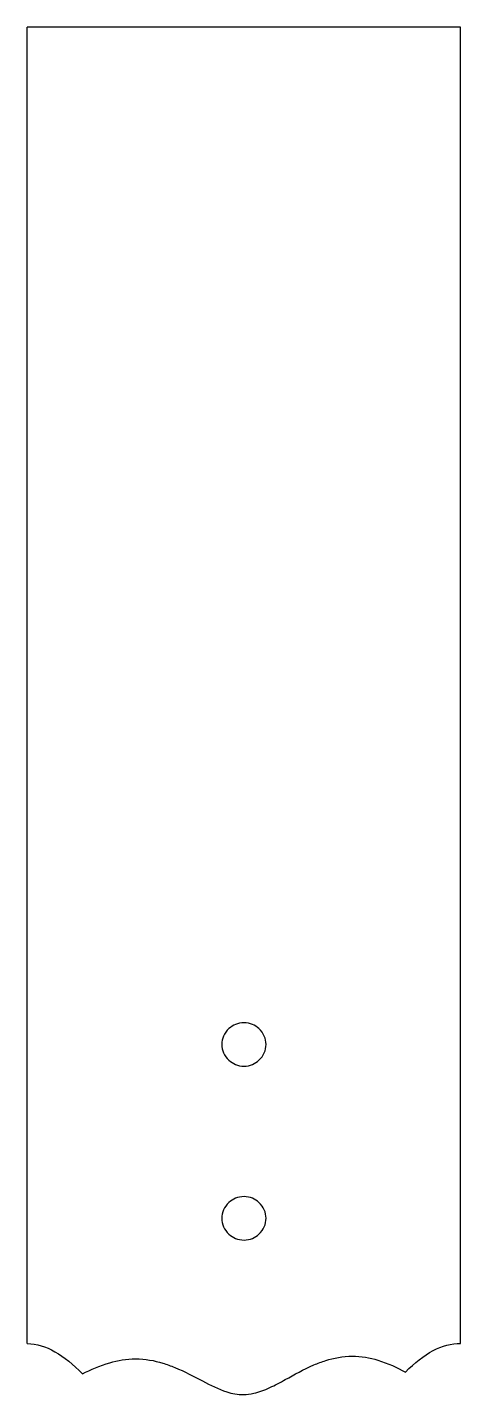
# Model space of a CAD drawing. Header units: millimetres. Extents: x 0 to 50, y -87 to 70.
import ezdxf

# ---------------------------------------------------------------- set-up
doc = ezdxf.new("R2010")
doc.units = ezdxf.units.MM
doc.layers.add('Flattened_Face002', color=7, linetype='CONTINUOUS')

msp = doc.modelspace()

# ---------------------------------------------------------------- linework, layer by layer
at = {"layer": 'Flattened_Face002'}
for points in [[(49.87, 69.8), (0, 69.8)], [(0, -81.58), (0, 69.8)], [(49.87, -81.58), (49.87, 69.8)]]:
    msp.add_open_spline(points, degree=1, dxfattribs=at)
for points, knots in [([(24.94, -44.68), (25.62, -44.68), (26.25, -44.98), (26.66, -45.36), (27.21, -45.87), (27.48, -46.53), (27.48, -47.18), (27.48, -47.84), (27.21, -48.5), (26.66, -49.01), (26.25, -49.39), (25.62, -49.69), (24.94, -49.68), (24.25, -49.69), (23.62, -49.39), (23.21, -49.01), (22.66, -48.5), (22.39, -47.84), (22.39, -47.18), (22.39, -46.53), (22.66, -45.87), (23.21, -45.36), (23.62, -44.98), (24.25, -44.68), (24.94, -44.68)], [0, 0, 0, 0, 0.107476, 0.107476, 0.107476, 0.250009, 0.250009, 0.250009, 0.392542, 0.392542, 0.392542, 0.499988, 0.499988, 0.499988, 0.607465, 0.607465, 0.607465, 0.749995, 0.749995, 0.749995, 0.89255, 0.89255, 0.89255, 1, 1, 1, 1]), ([(24.94, -64.68), (25.62, -64.68), (26.25, -64.98), (26.66, -65.36), (27.21, -65.87), (27.48, -66.53), (27.48, -67.18), (27.48, -67.84), (27.21, -68.5), (26.66, -69.01), (26.25, -69.39), (25.62, -69.69), (24.94, -69.68), (24.25, -69.69), (23.62, -69.39), (23.21, -69.01), (22.66, -68.5), (22.39, -67.84), (22.39, -67.18), (22.39, -66.53), (22.66, -65.87), (23.21, -65.36), (23.62, -64.98), (24.25, -64.68), (24.94, -64.68)], [0, 0, 0, 0, 0.107426, 0.107426, 0.107426, 0.24989, 0.24989, 0.24989, 0.392356, 0.392356, 0.392356, 0.499751, 0.499751, 0.499751, 0.607178, 0.607178, 0.607178, 0.749764, 0.749764, 0.749764, 0.892512, 0.892512, 0.892512, 1, 1, 1, 1]), ([(0, -81.58), (1.06, -81.6), (2.12, -81.93), (3.18, -82.52), (4.24, -83.12), (5.29, -83.99), (6.35, -85.07)], [0.0137189, 0.0137189, 0.0137189, 0.0137189, 0.4138904, 0.4138904, 0.4138904, 0.8140619, 0.8140619, 0.8140619, 0.8140619]), ([(43.52, -84.86), (44.58, -83.8), (45.64, -82.96), (46.7, -82.4), (47.76, -81.84), (48.81, -81.56), (49.87, -81.58)], [5.4965612, 5.4965612, 5.4965612, 5.4965612, 5.8967327, 5.8967327, 5.8967327, 6.2969042, 6.2969042, 6.2969042, 6.2969042]), ([(6.35, -85.07), (7.31, -84.6), (8.33, -84.13), (9.5, -83.79), (10.41, -83.53), (11.42, -83.35), (12.46, -83.35), (13.56, -83.35), (14.63, -83.54), (15.58, -83.83), (16.06, -83.98), (16.52, -84.15), (16.96, -84.33), (18.12, -84.81), (19.15, -85.36), (20.15, -85.88), (21.09, -86.37), (22, -86.83), (22.95, -87.14), (23.57, -87.34), (24.22, -87.46), (24.86, -87.46), (25.27, -87.45), (25.68, -87.41), (26.07, -87.31), (26.71, -87.17), (27.31, -86.93), (27.91, -86.65), (28.5, -86.37), (29.09, -86.05), (29.69, -85.73), (30.72, -85.16), (31.78, -84.56), (32.99, -84.04), (33.42, -83.85), (33.87, -83.69), (34.34, -83.54), (35.27, -83.24), (36.32, -83.04), (37.4, -83.04), (38.43, -83.04), (39.43, -83.22), (40.32, -83.49), (41.52, -83.85), (42.56, -84.35), (43.52, -84.86)], [0, 0, 0, 0, 0.084804, 0.084804, 0.084804, 0.150355, 0.150355, 0.150355, 0.21979, 0.21979, 0.21979, 0.255045, 0.255045, 0.255045, 0.349045, 0.349045, 0.349045, 0.436659, 0.436659, 0.436659, 0.494171, 0.494171, 0.494171, 0.530329, 0.530329, 0.530329, 0.587729, 0.587729, 0.587729, 0.645129, 0.645129, 0.645129, 0.744163, 0.744163, 0.744163, 0.779079, 0.779079, 0.779079, 0.847641, 0.847641, 0.847641, 0.912376, 0.912376, 0.912376, 1, 1, 1, 1])]:
    msp.add_open_spline(points, degree=3, knots=knots, dxfattribs=at)

doc.saveas('drawing.dxf')
